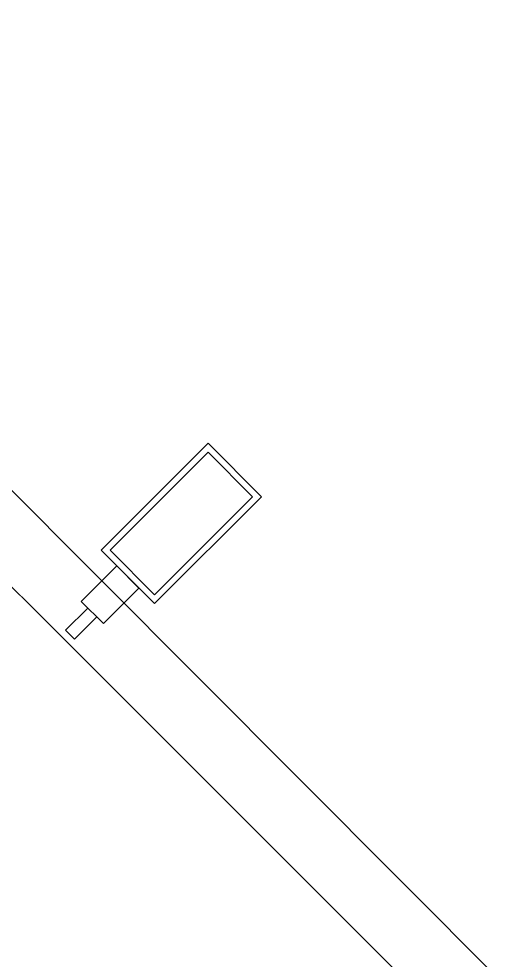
# Model space of a CAD drawing. Header units: centimetres. Extents: x -72470 to -43129, y -18750 to -16337.
# Drawn here: x -72248.8 to -72171.6, y -17271.2 to -17121.7 of the extents above; entities that cross this region are included whole.
import ezdxf

# ---------------------------------------------------------------- set-up
doc = ezdxf.new("R2010")
doc.units = ezdxf.units.CM
doc.header["$MEASUREMENT"] = 0
doc.linetypes.add('DUZ', pattern=[0])
doc.layers.get('0').update_dxf_attribs({"linetype": 'DUZ', "lineweight": 0})
doc.layers.add('2DKONST1', color=6, linetype='Continuous')
doc.layers.add('TEFRIS', color=30, linetype='Continuous', lineweight=9)

# ---------------------------------------------------------------- blocks, each defined once
blk = doc.blocks.new('Cephe Profili_ZK')
blk.add_lwpolyline([(1, 0), (-1, 0), (-1, 5), (1, 5)], close=True)
blk.add_wipeout([(6, -32), (6, -8), (-6, -8), (-6, -32)]).dxf.layer = '2DKONST1'
blk.add_lwpolyline([(2.5, -8), (-2.5, -8), (-2.5, 0), (2.5, 0)], close=True)
at = {"layer": '2DKONST1'}
for points in [[(6, -32), (-6, -32), (-6, -8), (6, -8)], [(5, -31), (-5, -31), (-5, -9), (5, -9)]]:
    blk.add_lwpolyline(points, close=True, dxfattribs=at)

msp = doc.modelspace()

# ---------------------------------------------------------------- linework, layer by layer
at = {"layer": 'TEFRIS', "color": 0, "linetype": 'Continuous'}
msp.add_line((-72324.66, -17121.74), (-71999, -17448.42), dxfattribs=at)
msp.add_lwpolyline([(-72312.76, -17149.22), (-71415.18, -18046.81)], dxfattribs=at)
msp.add_lwpolyline([(-72312.76, -17149.22), (-71415.18, -18046.81)], dxfattribs=at)
msp.add_lwpolyline([(-72312.76, -17149.22), (-71415.18, -18046.81)], dxfattribs=at)
msp.add_lwpolyline([(-72312.76, -17149.22), (-71415.18, -18046.81)], dxfattribs=at)
msp.add_lwpolyline([(-72312.76, -17149.22), (-71415.18, -18046.81)], dxfattribs=at)
msp.add_lwpolyline([(-72312.76, -17149.22), (-71415.18, -18046.81)], dxfattribs=at)
msp.add_lwpolyline([(-72312.76, -17149.22), (-71415.18, -18046.81)], dxfattribs=at)
msp.add_lwpolyline([(-72312.76, -17149.22), (-71415.18, -18046.81)], dxfattribs=at)
msp.add_lwpolyline([(-72312.76, -17149.22), (-71415.18, -18046.81)], dxfattribs=at)
msp.add_lwpolyline([(-72312.76, -17149.22), (-71415.18, -18046.81)], dxfattribs=at)
msp.add_lwpolyline([(-72312.76, -17149.22), (-71415.18, -18046.81)], dxfattribs=at)
msp.add_lwpolyline([(-72312.76, -17149.22), (-71415.18, -18046.81)], dxfattribs=at)
msp.add_lwpolyline([(-72312.76, -17149.22), (-71415.18, -18046.81)], dxfattribs=at)
msp.add_lwpolyline([(-72312.76, -17149.22), (-71415.18, -18046.81)], dxfattribs=at)
msp.add_lwpolyline([(-72312.76, -17149.22), (-71415.18, -18046.81)], dxfattribs=at)
msp.add_lwpolyline([(-72312.76, -17149.22), (-71415.18, -18046.81)], dxfattribs=at)
msp.add_lwpolyline([(-72312.76, -17149.22), (-71415.18, -18046.81)], dxfattribs=at)
msp.add_lwpolyline([(-72312.76, -17149.22), (-71415.18, -18046.81)], dxfattribs=at)
msp.add_lwpolyline([(-72312.76, -17149.22), (-71415.18, -18046.81)], dxfattribs=at)
msp.add_lwpolyline([(-72312.76, -17149.22), (-71415.18, -18046.81)], dxfattribs=at)
msp.add_lwpolyline([(-72312.76, -17149.22), (-71415.18, -18046.81)], dxfattribs=at)
msp.add_lwpolyline([(-72312.76, -17149.22), (-71415.18, -18046.81)], dxfattribs=at)
msp.add_lwpolyline([(-72312.76, -17149.22), (-71415.18, -18046.81)], dxfattribs=at)
msp.add_lwpolyline([(-72312.76, -17149.22), (-71415.18, -18046.81)], dxfattribs=at)
msp.add_lwpolyline([(-72312.76, -17149.22), (-71415.18, -18046.81)], dxfattribs=at)

# ---------------------------------------------------------------- next in the draw order: block references
at = {"layer": '2DKONST1', "xscale": -1, "rotation": 134.9999999999999}
msp.add_blockref('Cephe Profili_ZK', (-72237.17, -17216.03), dxfattribs=at)

doc.saveas('drawing.dxf')
